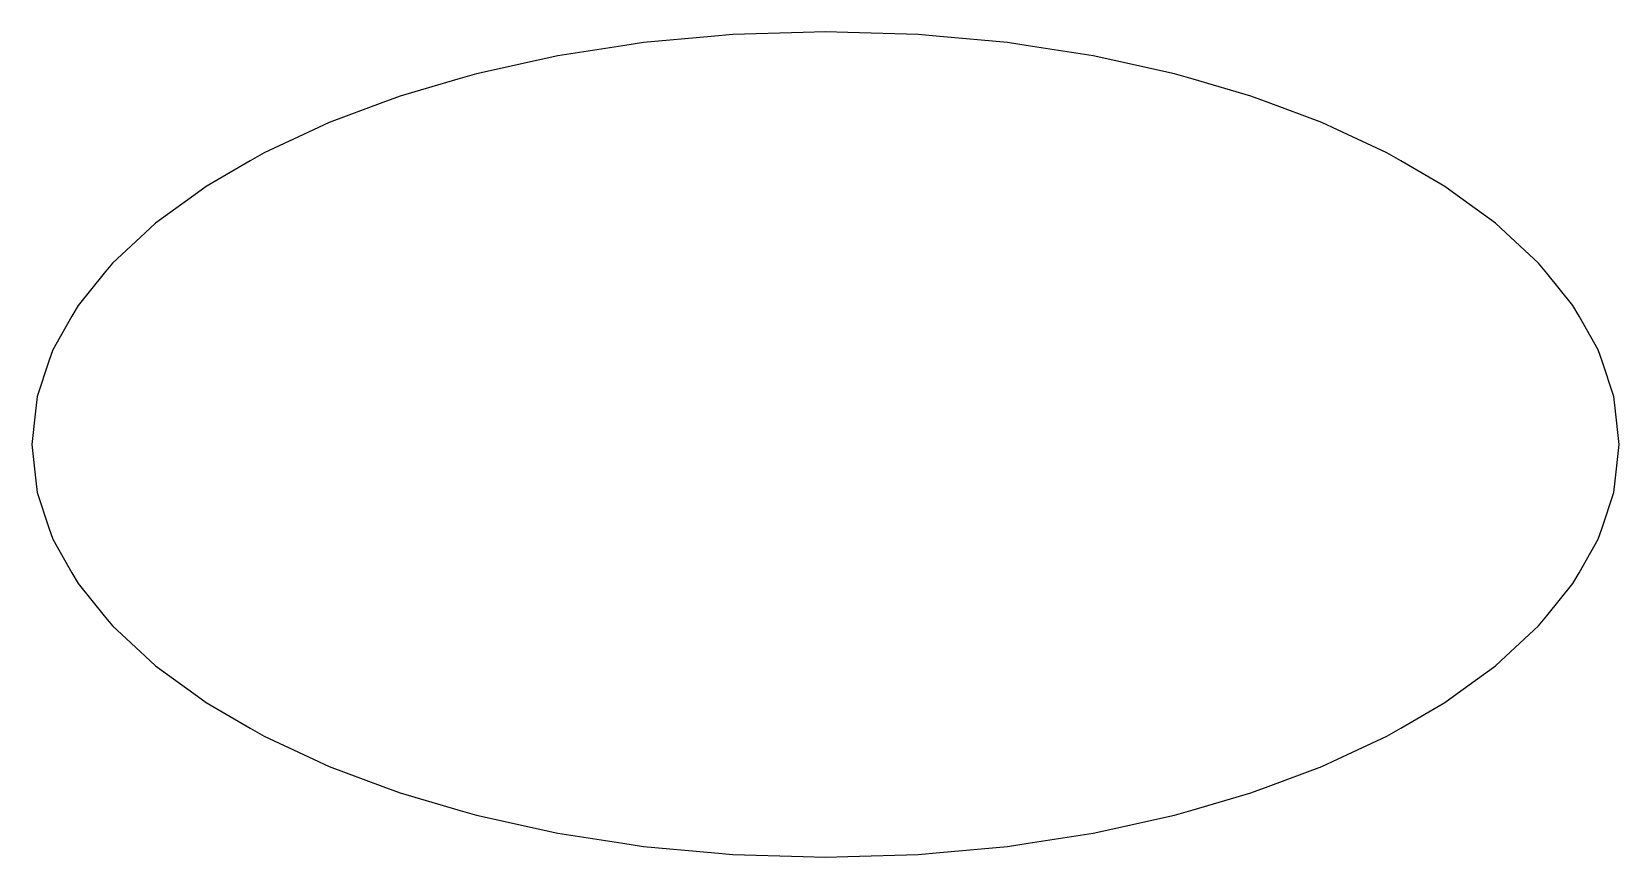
# Model space of a CAD drawing. Header units: metres. Extents: x -2.08 to 2.08, y -1.08 to 1.08.
import ezdxf

# ---------------------------------------------------------------- set-up
doc = ezdxf.new("R2010")
doc.units = ezdxf.units.M

msp = doc.modelspace()

# ---------------------------------------------------------------- linework, layer by layer
for p, q in [((-0.532, 1.0463), (-0.7023, 1.0201)), ((-0.4775, 1.0547), (-0.532, 1.0463)), ((-0.2998, 1.0709), (-0.4775, 1.0547)), ((-0.2428, 1.076), (-0.2998, 1.0709)), ((-0.0589, 1.0816), (-0.2428, 1.076)), ((0, 1.0833), (-0.0589, 1.0816)), ((0.0589, 1.0816), (0, 1.0833)), ((0.2428, 1.076), (0.0589, 1.0816)), ((0.2998, 1.0709), (0.2428, 1.076)), ((0.4775, 1.0547), (0.2998, 1.0709)), ((0.532, 1.0463), (0.4775, 1.0547)), ((0.7023, 1.0201), (0.532, 1.0463)), ((-0.7541, 1.0087), (-0.9159, 0.9732)), ((-0.7023, 1.0201), (-0.7541, 1.0087)), ((0.7541, 1.0087), (0.7023, 1.0201)), ((0.9159, 0.9732), (0.7541, 1.0087)), ((-0.9646, 0.9589), (-1.1165, 0.9146)), ((-0.9159, 0.9732), (-0.9646, 0.9589)), ((0.9646, 0.9589), (0.9159, 0.9732)), ((1.1165, 0.9146), (0.9646, 0.9589)), ((-1.1617, 0.8977), (-1.3027, 0.8452)), ((-1.1165, 0.9146), (-1.1617, 0.8977)), ((1.1617, 0.8977), (1.1165, 0.9146)), ((1.3027, 0.8452), (1.1617, 0.8977)), ((-1.3027, 0.8452), (-1.344, 0.826)), ((1.344, 0.826), (1.3027, 0.8452)), ((-1.344, 0.826), (-1.4729, 0.7659)), ((1.4729, 0.7659), (1.344, 0.826)), ((-1.4729, 0.7659), (-1.5099, 0.7444)), ((1.5099, 0.7444), (1.4729, 0.7659)), ((-1.5099, 0.7444), (-1.6254, 0.6774)), ((1.6254, 0.6774), (1.5099, 0.7444)), ((-1.6254, 0.6774), (-1.6578, 0.6539)), ((1.6578, 0.6539), (1.6254, 0.6774)), ((-1.6578, 0.6539), (-1.7588, 0.5806)), ((1.7588, 0.5806), (1.6578, 0.6539)), ((-1.7861, 0.5553), (-1.8715, 0.4763)), ((-1.7588, 0.5806), (-1.7861, 0.5553)), ((1.7861, 0.5553), (1.7588, 0.5806)), ((1.8715, 0.4763), (1.7861, 0.5553)), ((-1.8715, 0.4763), (-1.8934, 0.4493)), ((1.8934, 0.4493), (1.8715, 0.4763)), ((-1.8934, 0.4493), (-1.9618, 0.3652)), ((1.9618, 0.3652), (1.8934, 0.4493)), ((-1.9779, 0.3368), (-2.0283, 0.2483)), ((-1.9618, 0.3652), (-1.9779, 0.3368)), ((1.9779, 0.3368), (1.9618, 0.3652)), ((2.0283, 0.2483), (1.9779, 0.3368)), ((-2.0382, 0.2187), (-2.0693, 0.1263)), ((-2.0283, 0.2483), (-2.0382, 0.2187)), ((2.0382, 0.2187), (2.0283, 0.2483)), ((2.0693, 0.1263), (2.0382, 0.2187)), ((-2.0693, 0.1263), (-2.0727, 0.0956)), ((2.0727, 0.0956), (2.0693, 0.1263)), ((-2.0727, 0.0956), (-2.0833, 0)), ((2.0833, 0), (2.0727, 0.0956)), ((-2.0833, 0), (-2.0727, -0.0956)), ((2.0727, -0.0956), (2.0833, 0)), ((-2.0727, -0.0956), (-2.0693, -0.1263)), ((2.0693, -0.1263), (2.0727, -0.0956)), ((-2.0693, -0.1263), (-2.0382, -0.2187)), ((2.0382, -0.2187), (2.0693, -0.1263)), ((-2.0382, -0.2187), (-2.0283, -0.2483)), ((-2.0283, -0.2483), (-1.9779, -0.3368)), ((1.9779, -0.3368), (2.0283, -0.2483)), ((2.0283, -0.2483), (2.0382, -0.2187)), ((-1.9779, -0.3368), (-1.9618, -0.3652)), ((-1.9618, -0.3652), (-1.8934, -0.4493)), ((1.8934, -0.4493), (1.9618, -0.3652)), ((1.9618, -0.3652), (1.9779, -0.3368)), ((-1.8934, -0.4493), (-1.8715, -0.4763)), ((1.8715, -0.4763), (1.8934, -0.4493)), ((-1.8715, -0.4763), (-1.7861, -0.5553)), ((1.7861, -0.5553), (1.8715, -0.4763)), ((-1.7861, -0.5553), (-1.7588, -0.5806)), ((-1.7588, -0.5806), (-1.6578, -0.6539)), ((1.6578, -0.6539), (1.7588, -0.5806)), ((1.7588, -0.5806), (1.7861, -0.5553)), ((-1.6578, -0.6539), (-1.6254, -0.6774)), ((1.6254, -0.6774), (1.6578, -0.6539)), ((-1.6254, -0.6774), (-1.5099, -0.7444)), ((1.5099, -0.7444), (1.6254, -0.6774)), ((-1.5099, -0.7444), (-1.4729, -0.7659)), ((1.4729, -0.7659), (1.5099, -0.7444)), ((-1.4729, -0.7659), (-1.344, -0.826)), ((1.344, -0.826), (1.4729, -0.7659)), ((-1.344, -0.826), (-1.3027, -0.8452)), ((1.3027, -0.8452), (1.344, -0.826)), ((-1.3027, -0.8452), (-1.1617, -0.8977)), ((1.1617, -0.8977), (1.3027, -0.8452)), ((-1.1617, -0.8977), (-1.1165, -0.9146)), ((-1.1165, -0.9146), (-0.9646, -0.9589)), ((0.9646, -0.9589), (1.1165, -0.9146)), ((1.1165, -0.9146), (1.1617, -0.8977)), ((-0.9646, -0.9589), (-0.9159, -0.9732)), ((-0.9159, -0.9732), (-0.7541, -1.0087)), ((0.7541, -1.0087), (0.9159, -0.9732)), ((0.9159, -0.9732), (0.9646, -0.9589)), ((-0.7541, -1.0087), (-0.7023, -1.0201)), ((-0.7023, -1.0201), (-0.532, -1.0463)), ((0.532, -1.0463), (0.7023, -1.0201)), ((0.7023, -1.0201), (0.7541, -1.0087)), ((-0.532, -1.0463), (-0.4775, -1.0547)), ((-0.4775, -1.0547), (-0.2998, -1.0709)), ((-0.2998, -1.0709), (-0.2428, -1.076)), ((-0.2428, -1.076), (-0.0589, -1.0816)), ((-0.0589, -1.0816), (0, -1.0833)), ((0, -1.0833), (0.0589, -1.0816)), ((0.0589, -1.0816), (0.2428, -1.076)), ((0.2428, -1.076), (0.2998, -1.0709)), ((0.2998, -1.0709), (0.4775, -1.0547)), ((0.4775, -1.0547), (0.532, -1.0463))]:
    msp.add_line(p, q)

doc.saveas('drawing.dxf')
